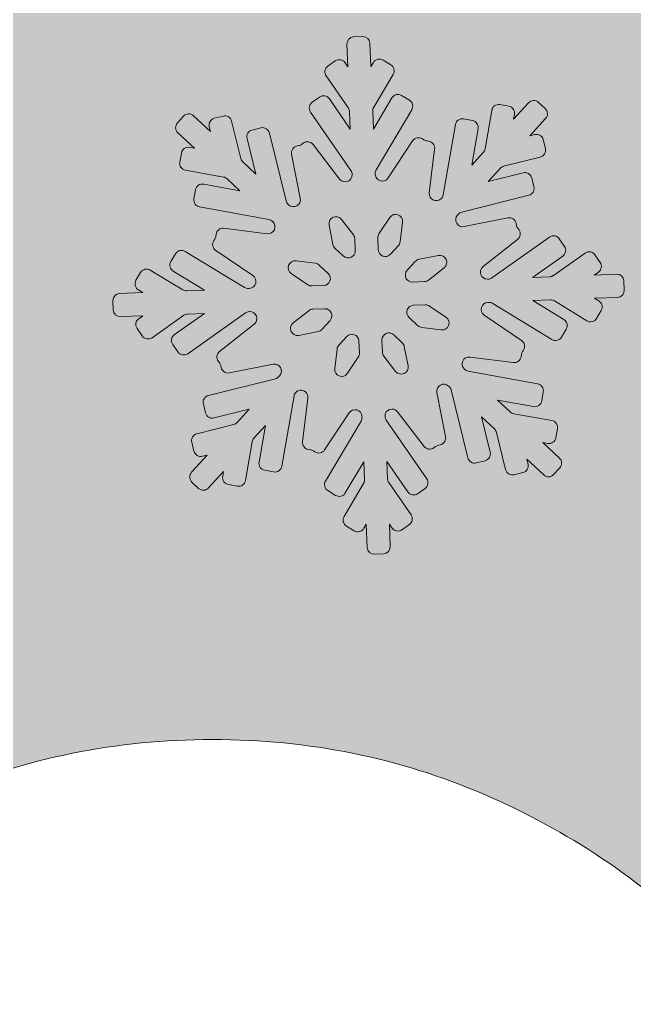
# Model space of a CAD drawing. Header units: millimetres. Extents: x 7 to 184, y -113 to -15.
# Drawn here: x 137.1 to 153.02, y -58.55 to -33.42 of the extents above; entities that cross this region are included whole.
import ezdxf

# ---------------------------------------------------------------- set-up
doc = ezdxf.new("R2010")
doc.units = ezdxf.units.MM
doc.header["$MEASUREMENT"] = 0
doc.layers.add('engraving', color=7, linetype='Continuous')
doc.layers.add('Layer 1', color=7, linetype='Continuous')

msp = doc.modelspace()

# ---------------------------------------------------------------- hatches: boundary and pattern name
at = {"layer": 'Layer 1'}
h = msp.add_hatch(color=2, dxfattribs=at)
h.dxf.hatch_style = 2
edge = h.paths.add_edge_path()
edge.add_spline(control_points=[(180.995, -53.469), (178.767, -48.299), (175.73, -43.788), (171.88, -39.938), (168.03, -36.088), (163.518, -33.05), (158.349, -30.823), (155.446, -29.574), (152.43, -28.675), (149.302, -28.126), (148.522, -26.725), (147.075, -25.741), (145.396, -25.613), (146.901, -24.497), (147.881, -22.714), (147.881, -20.697), (147.881, -17.317), (145.14, -14.576), (141.76, -14.576), (138.38, -14.576), (135.639, -17.317), (135.639, -20.697), (135.639, -22.714), (136.619, -24.497), (138.124, -25.613), (136.445, -25.741), (134.998, -26.725), (134.218, -28.126), (131.089, -28.675), (128.074, -29.574), (125.173, -30.823), (120.001, -33.05), (115.491, -36.088), (111.642, -39.938), (107.792, -43.788), (104.753, -48.299), (102.526, -53.469), (100.299, -58.64), (99.186, -64.169), (99.186, -70.057), (99.186, -75.945), (100.299, -81.476), (102.526, -86.645), (104.753, -91.817), (107.792, -96.327), (111.642, -100.176), (115.491, -104.026), (120.001, -107.066), (125.173, -109.291), (130.342, -111.517), (135.873, -112.632), (141.761, -112.632), (147.648, -112.632), (153.178, -111.517), (158.349, -109.291), (163.518, -107.066), (168.03, -104.026), (171.88, -100.176), (175.73, -96.327), (178.767, -91.817), (180.995, -86.645), (183.221, -81.476), (184.335, -75.945), (184.335, -70.057), (184.335, -64.169), (183.221, -58.64), (180.995, -53.469)], knot_values=[0, 0, 0, 0, 1, 1, 1, 2, 2, 2, 3, 3, 3, 4, 4, 4, 5, 5, 5, 6, 6, 6, 7, 7, 7, 8, 8, 8, 9, 9, 9, 10, 10, 10, 11, 11, 11, 12, 12, 12, 13, 13, 13, 14, 14, 14, 15, 15, 15, 16, 16, 16, 17, 17, 17, 18, 18, 18, 19, 19, 19, 20, 20, 20, 21, 21, 21, 22, 22, 22, 22], degree=3, periodic=1)
edge = h.paths.add_edge_path()
edge.add_spline(control_points=[(137.953, -20.697), (137.953, -18.598), (139.661, -16.89), (141.76, -16.89), (143.86, -16.89), (145.567, -18.598), (145.567, -20.697), (145.567, -22.796), (143.86, -24.504), (141.76, -24.504), (139.661, -24.504), (137.953, -22.796), (137.953, -20.697)], knot_values=[0, 0, 0, 0, 1, 1, 1, 2, 2, 2, 3, 3, 3, 4, 4, 4, 4], degree=3, periodic=1)
edge = h.paths.add_edge_path()
edge.add_spline(control_points=[(158.575, -76.964), (157.631, -79.154), (156.368, -81.06), (154.782, -82.682), (153.197, -84.307), (151.309, -85.589), (149.121, -86.532), (146.93, -87.476), (144.591, -87.947), (142.1, -87.947), (139.609, -87.947), (137.268, -87.476), (135.08, -86.532), (132.89, -85.589), (130.984, -84.307), (129.362, -82.682), (127.738, -81.06), (126.455, -79.154), (125.512, -76.964), (124.567, -74.776), (124.097, -72.435), (124.097, -69.944), (124.097, -67.453), (124.567, -65.114), (125.512, -62.924), (126.455, -60.735), (127.738, -58.847), (129.362, -57.262), (130.984, -55.677), (132.89, -54.414), (135.08, -53.469), (137.268, -52.526), (139.609, -52.053), (142.1, -52.053), (144.591, -52.053), (146.93, -52.526), (149.121, -53.469), (151.309, -54.414), (153.197, -55.677), (154.782, -57.262), (156.368, -58.847), (157.631, -60.735), (158.575, -62.924), (159.518, -65.114), (159.99, -67.453), (159.99, -69.944), (159.99, -72.435), (159.518, -74.776), (158.575, -76.964)], knot_values=[0, 0, 0, 0, 1, 1, 1, 2, 2, 2, 3, 3, 3, 4, 4, 4, 5, 5, 5, 6, 6, 6, 7, 7, 7, 8, 8, 8, 9, 9, 9, 10, 10, 10, 11, 11, 11, 12, 12, 12, 13, 13, 13, 14, 14, 14, 15, 15, 15, 16, 16, 16, 16], degree=3, periodic=1)

# ---------------------------------------------------------------- linework, layer by layer
at = {"layer": 'engraving', "lineweight": 0}
for points, knots in [([(152.746, -40.188), (152.742, -40.088), (152.657, -40.01), (152.557, -40.014), (152.557, -40.014), (151.979, -40.036), (151.979, -40.036), (151.979, -40.036), (152.086, -39.961), (152.086, -39.961), (152.168, -39.903), (152.187, -39.791), (152.131, -39.709), (152.131, -39.709), (151.996, -39.514), (151.996, -39.514), (151.939, -39.431), (151.825, -39.411), (151.742, -39.469), (151.742, -39.469), (150.923, -40.048), (150.923, -40.048), (150.894, -40.068), (150.86, -40.08), (150.825, -40.081), (150.825, -40.081), (150.383, -40.098), (150.383, -40.098), (150.383, -40.098), (151.162, -39.548), (151.162, -39.548), (151.244, -39.49), (151.264, -39.378), (151.207, -39.296), (151.207, -39.296), (151.072, -39.102), (151.072, -39.102), (151.015, -39.018), (150.901, -38.998), (150.818, -39.056), (150.818, -39.056), (149.326, -40.11), (149.326, -40.11), (149.298, -40.13), (149.264, -40.142), (149.229, -40.143), (149.229, -40.143), (149.22, -40.143), (149.22, -40.143), (149.044, -40.15), (148.962, -39.928), (149.1, -39.819), (149.1, -39.819), (149.995, -39.115), (149.995, -39.115), (150.073, -39.053), (150.088, -38.94), (150.027, -38.861), (150.027, -38.861), (149.998, -38.824), (149.998, -38.824), (149.981, -38.801), (149.969, -38.776), (149.964, -38.748), (149.964, -38.748), (149.955, -38.702), (149.955, -38.702), (149.935, -38.604), (149.84, -38.54), (149.741, -38.559), (149.741, -38.559), (148.611, -38.784), (148.611, -38.784), (148.439, -38.819), (148.323, -38.613), (148.442, -38.484), (148.442, -38.484), (148.46, -38.463), (148.46, -38.463), (148.485, -38.437), (148.516, -38.418), (148.55, -38.41), (148.55, -38.41), (150.283, -37.975), (150.283, -37.975), (150.38, -37.951), (150.439, -37.852), (150.415, -37.755), (150.415, -37.755), (150.358, -37.525), (150.358, -37.525), (150.334, -37.427), (150.235, -37.368), (150.137, -37.392), (150.137, -37.392), (149.23, -37.62), (149.23, -37.62), (149.23, -37.62), (149.543, -37.277), (149.543, -37.277), (149.567, -37.251), (149.598, -37.232), (149.633, -37.224), (149.633, -37.224), (150.582, -36.985), (150.582, -36.985), (150.679, -36.961), (150.738, -36.863), (150.714, -36.765), (150.714, -36.765), (150.657, -36.535), (150.657, -36.535), (150.633, -36.438), (150.534, -36.378), (150.437, -36.403), (150.437, -36.403), (150.313, -36.434), (150.313, -36.434), (150.313, -36.434), (150.72, -35.988), (150.72, -35.988), (150.787, -35.914), (150.782, -35.801), (150.71, -35.733), (150.71, -35.733), (150.537, -35.572), (150.537, -35.572), (150.463, -35.503), (150.347, -35.507), (150.279, -35.582), (150.279, -35.582), (149.89, -36.008), (149.89, -36.008), (149.89, -36.008), (149.913, -35.88), (149.913, -35.88), (149.93, -35.782), (149.864, -35.688), (149.766, -35.671), (149.766, -35.671), (149.536, -35.629), (149.536, -35.629), (149.437, -35.611), (149.342, -35.677), (149.325, -35.777), (149.325, -35.777), (149.151, -36.776), (149.151, -36.776), (149.145, -36.81), (149.129, -36.842), (149.106, -36.867), (149.106, -36.867), (148.808, -37.194), (148.808, -37.194), (148.808, -37.194), (148.972, -36.249), (148.972, -36.249), (148.99, -36.151), (148.924, -36.057), (148.826, -36.039), (148.826, -36.039), (148.596, -35.997), (148.596, -35.997), (148.497, -35.98), (148.402, -36.046), (148.385, -36.145), (148.385, -36.145), (148.068, -37.962), (148.068, -37.962), (148.062, -37.996), (148.047, -38.028), (148.024, -38.053), (148.024, -38.053), (148.023, -38.053), (148.023, -38.053), (147.904, -38.184), (147.688, -38.085), (147.709, -37.909), (147.709, -37.909), (147.847, -36.777), (147.847, -36.777), (147.859, -36.678), (147.788, -36.587), (147.689, -36.575), (147.689, -36.575), (147.646, -36.569), (147.646, -36.569), (147.617, -36.566), (147.59, -36.555), (147.567, -36.539), (147.567, -36.539), (147.531, -36.515), (147.531, -36.515), (147.447, -36.458), (147.333, -36.481), (147.277, -36.565), (147.277, -36.565), (146.643, -37.525), (146.643, -37.525), (146.546, -37.672), (146.317, -37.608), (146.31, -37.432), (146.31, -37.432), (146.309, -37.412), (146.309, -37.412), (146.308, -37.377), (146.316, -37.342), (146.334, -37.312), (146.334, -37.312), (147.254, -35.761), (147.254, -35.761), (147.305, -35.676), (147.277, -35.565), (147.192, -35.514), (147.192, -35.514), (146.992, -35.391), (146.992, -35.391), (146.906, -35.339), (146.793, -35.367), (146.741, -35.454), (146.741, -35.454), (146.262, -36.261), (146.262, -36.261), (146.262, -36.261), (146.244, -35.797), (146.244, -35.797), (146.242, -35.761), (146.251, -35.727), (146.269, -35.696), (146.269, -35.696), (146.774, -34.846), (146.774, -34.846), (146.824, -34.76), (146.797, -34.65), (146.712, -34.598), (146.712, -34.598), (146.511, -34.476), (146.511, -34.476), (146.425, -34.423), (146.312, -34.451), (146.261, -34.538), (146.261, -34.538), (146.197, -34.645), (146.197, -34.645), (146.197, -34.645), (146.173, -34.043), (146.173, -34.043), (146.169, -33.943), (146.084, -33.865), (145.984, -33.868), (145.984, -33.868), (145.751, -33.877), (145.751, -33.877), (145.651, -33.881), (145.572, -33.966), (145.577, -34.066), (145.577, -34.066), (145.6, -34.648), (145.6, -34.648), (145.6, -34.648), (145.529, -34.545), (145.529, -34.545), (145.472, -34.462), (145.358, -34.442), (145.275, -34.5), (145.275, -34.5), (145.084, -34.635), (145.084, -34.635), (145.002, -34.693), (144.982, -34.805), (145.039, -34.887), (145.039, -34.887), (145.615, -35.721), (145.615, -35.721), (145.635, -35.749), (145.646, -35.783), (145.647, -35.817), (145.647, -35.817), (145.665, -36.263), (145.665, -36.263), (145.665, -36.263), (145.124, -35.479), (145.124, -35.479), (145.066, -35.396), (144.952, -35.376), (144.87, -35.434), (144.87, -35.434), (144.678, -35.569), (144.678, -35.569), (144.597, -35.627), (144.577, -35.739), (144.633, -35.821), (144.633, -35.821), (145.681, -37.336), (145.681, -37.336), (145.7, -37.365), (145.711, -37.398), (145.713, -37.432), (145.713, -37.432), (145.713, -37.435), (145.713, -37.435), (145.72, -37.612), (145.496, -37.694), (145.388, -37.554), (145.388, -37.554), (144.699, -36.659), (144.699, -36.659), (144.637, -36.579), (144.522, -36.565), (144.442, -36.627), (144.442, -36.627), (144.408, -36.654), (144.408, -36.654), (144.386, -36.672), (144.36, -36.684), (144.332, -36.689), (144.332, -36.689), (144.289, -36.698), (144.289, -36.698), (144.191, -36.718), (144.127, -36.813), (144.146, -36.911), (144.146, -36.911), (144.371, -38.051), (144.371, -38.051), (144.405, -38.224), (144.197, -38.34), (144.069, -38.219), (144.069, -38.219), (144.058, -38.209), (144.058, -38.209), (144.032, -38.185), (144.014, -38.154), (144.005, -38.12), (144.005, -38.12), (143.571, -36.363), (143.571, -36.363), (143.546, -36.265), (143.448, -36.206), (143.35, -36.23), (143.35, -36.23), (143.124, -36.287), (143.124, -36.287), (143.027, -36.311), (142.968, -36.409), (142.992, -36.507), (142.992, -36.507), (143.219, -37.424), (143.219, -37.424), (143.219, -37.424), (142.883, -37.11), (142.883, -37.11), (142.857, -37.086), (142.839, -37.055), (142.83, -37.021), (142.83, -37.021), (142.592, -36.057), (142.592, -36.057), (142.568, -35.96), (142.469, -35.9), (142.371, -35.925), (142.371, -35.925), (142.145, -35.981), (142.145, -35.981), (142.048, -36.006), (141.989, -36.104), (142.013, -36.201), (142.013, -36.201), (142.044, -36.326), (142.044, -36.326), (142.044, -36.326), (141.607, -35.918), (141.607, -35.918), (141.534, -35.849), (141.417, -35.853), (141.349, -35.928), (141.349, -35.928), (141.191, -36.102), (141.191, -36.102), (141.124, -36.175), (141.128, -36.289), (141.201, -36.357), (141.201, -36.357), (141.628, -36.756), (141.628, -36.756), (141.628, -36.756), (141.503, -36.734), (141.503, -36.734), (141.404, -36.716), (141.309, -36.782), (141.292, -36.881), (141.292, -36.881), (141.251, -37.115), (141.251, -37.115), (141.234, -37.213), (141.299, -37.307), (141.398, -37.325), (141.398, -37.325), (142.384, -37.503), (142.384, -37.503), (142.419, -37.509), (142.45, -37.525), (142.476, -37.549), (142.476, -37.549), (142.803, -37.855), (142.803, -37.855), (142.803, -37.855), (141.87, -37.686), (141.87, -37.686), (141.77, -37.668), (141.676, -37.734), (141.658, -37.833), (141.658, -37.833), (141.618, -38.067), (141.618, -38.067), (141.6, -38.165), (141.666, -38.259), (141.764, -38.277), (141.764, -38.277), (143.559, -38.602), (143.559, -38.602), (143.593, -38.608), (143.625, -38.624), (143.651, -38.648), (143.651, -38.648), (143.659, -38.656), (143.659, -38.656), (143.788, -38.776), (143.687, -38.991), (143.512, -38.969), (143.512, -38.969), (142.394, -38.826), (142.394, -38.826), (142.294, -38.814), (142.203, -38.885), (142.191, -38.985), (142.191, -38.985), (142.185, -39.03), (142.185, -39.03), (142.182, -39.058), (142.172, -39.085), (142.156, -39.109), (142.156, -39.109), (142.131, -39.147), (142.131, -39.147), (142.076, -39.23), (142.098, -39.342), (142.181, -39.398), (142.181, -39.398), (143.144, -40.051), (143.144, -40.051), (143.289, -40.149), (143.224, -40.376), (143.049, -40.383), (143.049, -40.383), (143.026, -40.384), (143.026, -40.384), (142.991, -40.385), (142.955, -40.376), (142.925, -40.357), (142.925, -40.357), (141.393, -39.424), (141.393, -39.424), (141.307, -39.372), (141.194, -39.4), (141.142, -39.487), (141.142, -39.487), (141.022, -39.69), (141.022, -39.69), (140.971, -39.775), (140.999, -39.886), (141.084, -39.937), (141.084, -39.937), (141.889, -40.428), (141.889, -40.428), (141.889, -40.428), (141.43, -40.446), (141.43, -40.446), (141.394, -40.447), (141.359, -40.438), (141.329, -40.419), (141.329, -40.419), (140.489, -39.908), (140.489, -39.908), (140.403, -39.855), (140.29, -39.884), (140.239, -39.97), (140.239, -39.97), (140.118, -40.173), (140.118, -40.173), (140.068, -40.259), (140.095, -40.369), (140.18, -40.421), (140.18, -40.421), (140.292, -40.49), (140.292, -40.49), (140.292, -40.49), (139.695, -40.513), (139.695, -40.513), (139.595, -40.517), (139.517, -40.601), (139.521, -40.702), (139.521, -40.702), (139.53, -40.939), (139.53, -40.939), (139.534, -41.039), (139.619, -41.117), (139.719, -41.113), (139.719, -41.113), (140.297, -41.091), (140.297, -41.091), (140.297, -41.091), (140.19, -41.166), (140.19, -41.166), (140.109, -41.224), (140.089, -41.336), (140.145, -41.418), (140.145, -41.418), (140.28, -41.613), (140.28, -41.613), (140.337, -41.696), (140.452, -41.716), (140.534, -41.658), (140.534, -41.658), (141.354, -41.079), (141.354, -41.079), (141.382, -41.059), (141.416, -41.047), (141.451, -41.046), (141.451, -41.046), (141.894, -41.029), (141.894, -41.029), (141.894, -41.029), (141.114, -41.579), (141.114, -41.579), (141.033, -41.637), (141.013, -41.749), (141.069, -41.831), (141.069, -41.831), (141.204, -42.026), (141.204, -42.026), (141.261, -42.109), (141.375, -42.129), (141.458, -42.071), (141.458, -42.071), (142.95, -41.017), (142.95, -41.017), (142.979, -40.997), (143.012, -40.985), (143.048, -40.984), (143.048, -40.984), (143.056, -40.984), (143.056, -40.984), (143.232, -40.977), (143.314, -41.199), (143.176, -41.308), (143.176, -41.308), (142.281, -42.013), (142.281, -42.013), (142.203, -42.074), (142.189, -42.187), (142.249, -42.266), (142.249, -42.266), (142.278, -42.303), (142.278, -42.303), (142.295, -42.326), (142.307, -42.351), (142.312, -42.379), (142.312, -42.379), (142.321, -42.425), (142.321, -42.425), (142.341, -42.523), (142.437, -42.587), (142.535, -42.568), (142.535, -42.568), (143.665, -42.343), (143.665, -42.343), (143.837, -42.308), (143.953, -42.514), (143.835, -42.643), (143.835, -42.643), (143.816, -42.664), (143.816, -42.664), (143.792, -42.69), (143.76, -42.709), (143.726, -42.718), (143.726, -42.718), (141.993, -43.152), (141.993, -43.152), (141.896, -43.177), (141.837, -43.275), (141.861, -43.372), (141.861, -43.372), (141.918, -43.602), (141.918, -43.602), (141.942, -43.7), (142.041, -43.759), (142.139, -43.735), (142.139, -43.735), (143.046, -43.507), (143.046, -43.507), (143.046, -43.507), (142.733, -43.85), (142.733, -43.85), (142.709, -43.876), (142.678, -43.895), (142.643, -43.904), (142.643, -43.904), (141.694, -44.142), (141.694, -44.142), (141.597, -44.166), (141.538, -44.265), (141.562, -44.362), (141.562, -44.362), (141.619, -44.592), (141.619, -44.592), (141.643, -44.69), (141.742, -44.749), (141.839, -44.725), (141.839, -44.725), (141.963, -44.694), (141.963, -44.694), (141.963, -44.694), (141.556, -45.139), (141.556, -45.139), (141.489, -45.213), (141.494, -45.327), (141.567, -45.394), (141.567, -45.394), (141.739, -45.555), (141.739, -45.555), (141.813, -45.624), (141.929, -45.62), (141.997, -45.545), (141.997, -45.545), (142.386, -45.119), (142.386, -45.119), (142.386, -45.119), (142.364, -45.247), (142.364, -45.247), (142.346, -45.345), (142.412, -45.439), (142.51, -45.457), (142.51, -45.457), (142.74, -45.498), (142.74, -45.498), (142.839, -45.516), (142.934, -45.45), (142.951, -45.351), (142.951, -45.351), (143.125, -44.351), (143.125, -44.351), (143.131, -44.317), (143.147, -44.285), (143.17, -44.26), (143.17, -44.26), (143.468, -43.933), (143.468, -43.933), (143.468, -43.933), (143.304, -44.878), (143.304, -44.878), (143.287, -44.976), (143.352, -45.07), (143.45, -45.088), (143.45, -45.088), (143.68, -45.13), (143.68, -45.13), (143.779, -45.148), (143.874, -45.081), (143.891, -44.982), (143.891, -44.982), (144.208, -43.165), (144.208, -43.165), (144.214, -43.131), (144.229, -43.099), (144.253, -43.074), (144.253, -43.074), (144.253, -43.074), (144.253, -43.074), (144.372, -42.943), (144.588, -43.043), (144.567, -43.218), (144.567, -43.218), (144.43, -44.35), (144.43, -44.35), (144.417, -44.449), (144.488, -44.54), (144.587, -44.552), (144.587, -44.552), (144.63, -44.558), (144.63, -44.558), (144.659, -44.561), (144.686, -44.572), (144.709, -44.588), (144.709, -44.588), (144.745, -44.612), (144.745, -44.612), (144.829, -44.669), (144.943, -44.646), (144.999, -44.562), (144.999, -44.562), (145.633, -43.602), (145.633, -43.602), (145.73, -43.455), (145.959, -43.519), (145.966, -43.695), (145.966, -43.695), (145.967, -43.715), (145.967, -43.715), (145.968, -43.75), (145.96, -43.785), (145.942, -43.815), (145.942, -43.815), (145.022, -45.366), (145.022, -45.366), (144.971, -45.451), (144.999, -45.562), (145.084, -45.614), (145.084, -45.614), (145.284, -45.736), (145.284, -45.736), (145.371, -45.788), (145.483, -45.76), (145.535, -45.673), (145.535, -45.673), (146.014, -44.866), (146.014, -44.866), (146.014, -44.866), (146.032, -45.331), (146.032, -45.331), (146.034, -45.366), (146.025, -45.4), (146.007, -45.431), (146.007, -45.431), (145.502, -46.282), (145.502, -46.282), (145.452, -46.367), (145.479, -46.478), (145.564, -46.529), (145.564, -46.529), (145.765, -46.652), (145.765, -46.652), (145.851, -46.704), (145.964, -46.676), (146.015, -46.589), (146.015, -46.589), (146.079, -46.482), (146.079, -46.482), (146.079, -46.482), (146.103, -47.084), (146.103, -47.084), (146.107, -47.185), (146.192, -47.263), (146.292, -47.259), (146.292, -47.259), (146.525, -47.25), (146.525, -47.25), (146.625, -47.246), (146.704, -47.161), (146.7, -47.061), (146.7, -47.061), (146.676, -46.479), (146.676, -46.479), (146.676, -46.479), (146.747, -46.582), (146.747, -46.582), (146.804, -46.665), (146.919, -46.685), (147.001, -46.627), (147.001, -46.627), (147.192, -46.492), (147.192, -46.492), (147.274, -46.434), (147.294, -46.322), (147.237, -46.24), (147.237, -46.24), (146.661, -45.406), (146.661, -45.406), (146.641, -45.378), (146.63, -45.345), (146.629, -45.31), (146.629, -45.31), (146.611, -44.864), (146.611, -44.864), (146.611, -44.864), (147.152, -45.648), (147.152, -45.648), (147.21, -45.731), (147.324, -45.751), (147.407, -45.693), (147.407, -45.693), (147.598, -45.558), (147.598, -45.558), (147.679, -45.5), (147.699, -45.388), (147.643, -45.306), (147.643, -45.306), (146.595, -43.791), (146.595, -43.791), (146.576, -43.762), (146.565, -43.729), (146.563, -43.695), (146.563, -43.695), (146.563, -43.692), (146.563, -43.692), (146.556, -43.515), (146.781, -43.433), (146.889, -43.574), (146.889, -43.574), (147.577, -44.468), (147.577, -44.468), (147.639, -44.548), (147.754, -44.563), (147.834, -44.5), (147.834, -44.5), (147.868, -44.473), (147.868, -44.473), (147.89, -44.456), (147.917, -44.443), (147.945, -44.438), (147.945, -44.438), (147.987, -44.429), (147.987, -44.429), (148.085, -44.41), (148.149, -44.314), (148.13, -44.216), (148.13, -44.216), (147.905, -43.076), (147.905, -43.076), (147.871, -42.903), (148.079, -42.787), (148.207, -42.908), (148.207, -42.908), (148.219, -42.918), (148.219, -42.918), (148.244, -42.942), (148.262, -42.973), (148.271, -43.007), (148.271, -43.007), (148.705, -44.764), (148.705, -44.764), (148.73, -44.862), (148.828, -44.921), (148.926, -44.897), (148.926, -44.897), (149.152, -44.84), (149.152, -44.84), (149.249, -44.816), (149.308, -44.718), (149.284, -44.62), (149.284, -44.62), (149.057, -43.703), (149.057, -43.703), (149.057, -43.703), (149.393, -44.017), (149.393, -44.017), (149.419, -44.041), (149.437, -44.072), (149.446, -44.106), (149.446, -44.106), (149.684, -45.07), (149.684, -45.07), (149.708, -45.168), (149.807, -45.227), (149.905, -45.203), (149.905, -45.203), (150.131, -45.146), (150.131, -45.146), (150.228, -45.121), (150.287, -45.023), (150.263, -44.926), (150.263, -44.926), (150.232, -44.801), (150.232, -44.801), (150.232, -44.801), (150.669, -45.209), (150.669, -45.209), (150.743, -45.278), (150.859, -45.274), (150.927, -45.199), (150.927, -45.199), (151.085, -45.025), (151.085, -45.025), (151.153, -44.952), (151.148, -44.838), (151.075, -44.77), (151.075, -44.77), (150.649, -44.371), (150.649, -44.371), (150.649, -44.371), (150.773, -44.394), (150.773, -44.394), (150.872, -44.412), (150.967, -44.345), (150.984, -44.246), (150.984, -44.246), (151.025, -44.012), (151.025, -44.012), (151.042, -43.914), (150.977, -43.82), (150.878, -43.802), (150.878, -43.802), (149.892, -43.624), (149.892, -43.624), (149.858, -43.618), (149.826, -43.602), (149.8, -43.578), (149.8, -43.578), (149.474, -43.273), (149.474, -43.273), (149.474, -43.273), (150.407, -43.441), (150.407, -43.441), (150.506, -43.459), (150.601, -43.393), (150.618, -43.294), (150.618, -43.294), (150.659, -43.06), (150.659, -43.06), (150.676, -42.962), (150.61, -42.868), (150.512, -42.85), (150.512, -42.85), (148.717, -42.526), (148.717, -42.526), (148.683, -42.519), (148.651, -42.503), (148.625, -42.48), (148.625, -42.48), (148.617, -42.472), (148.617, -42.472), (148.488, -42.351), (148.589, -42.136), (148.764, -42.159), (148.764, -42.159), (149.882, -42.301), (149.882, -42.301), (149.982, -42.313), (150.073, -42.242), (150.085, -42.143), (150.085, -42.143), (150.091, -42.097), (150.091, -42.097), (150.094, -42.069), (150.104, -42.042), (150.12, -42.019), (150.12, -42.019), (150.145, -41.98), (150.145, -41.98), (150.2, -41.897), (150.178, -41.785), (150.096, -41.729), (150.096, -41.729), (149.132, -41.076), (149.132, -41.076), (148.987, -40.978), (149.052, -40.751), (149.227, -40.744), (149.227, -40.744), (149.25, -40.744), (149.25, -40.744), (149.285, -40.742), (149.321, -40.751), (149.351, -40.77), (149.351, -40.77), (150.883, -41.703), (150.883, -41.703), (150.969, -41.756), (151.082, -41.728), (151.134, -41.641), (151.134, -41.641), (151.254, -41.438), (151.254, -41.438), (151.305, -41.352), (151.277, -41.242), (151.192, -41.19), (151.192, -41.19), (150.388, -40.699), (150.388, -40.699), (150.388, -40.699), (150.846, -40.682), (150.846, -40.682), (150.882, -40.68), (150.917, -40.689), (150.948, -40.708), (150.948, -40.708), (151.787, -41.219), (151.787, -41.219), (151.873, -41.272), (151.986, -41.244), (152.037, -41.157), (152.037, -41.157), (152.158, -40.954), (152.158, -40.954), (152.209, -40.868), (152.181, -40.758), (152.096, -40.706), (152.096, -40.706), (151.984, -40.638), (151.984, -40.638), (151.984, -40.638), (152.581, -40.614), (152.581, -40.614), (152.681, -40.61), (152.759, -40.526), (152.755, -40.426), (152.755, -40.426), (152.746, -40.188), (152.746, -40.188)], [0, 0, 0, 0, 1, 1, 1, 2, 2, 2, 3, 3, 3, 4, 4, 4, 5, 5, 5, 6, 6, 6, 7, 7, 7, 8, 8, 8, 9, 9, 9, 10, 10, 10, 11, 11, 11, 12, 12, 12, 13, 13, 13, 14, 14, 14, 15, 15, 15, 16, 16, 16, 17, 17, 17, 18, 18, 18, 19, 19, 19, 20, 20, 20, 21, 21, 21, 22, 22, 22, 23, 23, 23, 24, 24, 24, 25, 25, 25, 26, 26, 26, 27, 27, 27, 28, 28, 28, 29, 29, 29, 30, 30, 30, 31, 31, 31, 32, 32, 32, 33, 33, 33, 34, 34, 34, 35, 35, 35, 36, 36, 36, 37, 37, 37, 38, 38, 38, 39, 39, 39, 40, 40, 40, 41, 41, 41, 42, 42, 42, 43, 43, 43, 44, 44, 44, 45, 45, 45, 46, 46, 46, 47, 47, 47, 48, 48, 48, 49, 49, 49, 50, 50, 50, 51, 51, 51, 52, 52, 52, 53, 53, 53, 54, 54, 54, 55, 55, 55, 56, 56, 56, 57, 57, 57, 58, 58, 58, 59, 59, 59, 60, 60, 60, 61, 61, 61, 62, 62, 62, 63, 63, 63, 64, 64, 64, 65, 65, 65, 66, 66, 66, 67, 67, 67, 68, 68, 68, 69, 69, 69, 70, 70, 70, 71, 71, 71, 72, 72, 72, 73, 73, 73, 74, 74, 74, 75, 75, 75, 76, 76, 76, 77, 77, 77, 78, 78, 78, 79, 79, 79, 80, 80, 80, 81, 81, 81, 82, 82, 82, 83, 83, 83, 84, 84, 84, 85, 85, 85, 86, 86, 86, 87, 87, 87, 88, 88, 88, 89, 89, 89, 90, 90, 90, 91, 91, 91, 92, 92, 92, 93, 93, 93, 94, 94, 94, 95, 95, 95, 96, 96, 96, 97, 97, 97, 98, 98, 98, 99, 99, 99, 100, 100, 100, 101, 101, 101, 102, 102, 102, 103, 103, 103, 104, 104, 104, 105, 105, 105, 106, 106, 106, 107, 107, 107, 108, 108, 108, 109, 109, 109, 110, 110, 110, 111, 111, 111, 112, 112, 112, 113, 113, 113, 114, 114, 114, 115, 115, 115, 116, 116, 116, 117, 117, 117, 118, 118, 118, 119, 119, 119, 120, 120, 120, 121, 121, 121, 122, 122, 122, 123, 123, 123, 124, 124, 124, 125, 125, 125, 126, 126, 126, 127, 127, 127, 128, 128, 128, 129, 129, 129, 130, 130, 130, 131, 131, 131, 132, 132, 132, 133, 133, 133, 134, 134, 134, 135, 135, 135, 136, 136, 136, 137, 137, 137, 138, 138, 138, 139, 139, 139, 140, 140, 140, 141, 141, 141, 142, 142, 142, 143, 143, 143, 144, 144, 144, 145, 145, 145, 146, 146, 146, 147, 147, 147, 148, 148, 148, 149, 149, 149, 150, 150, 150, 151, 151, 151, 152, 152, 152, 153, 153, 153, 154, 154, 154, 155, 155, 155, 156, 156, 156, 157, 157, 157, 158, 158, 158, 159, 159, 159, 160, 160, 160, 161, 161, 161, 162, 162, 162, 163, 163, 163, 164, 164, 164, 165, 165, 165, 166, 166, 166, 167, 167, 167, 168, 168, 168, 169, 169, 169, 170, 170, 170, 171, 171, 171, 172, 172, 172, 173, 173, 173, 174, 174, 174, 175, 175, 175, 176, 176, 176, 177, 177, 177, 178, 178, 178, 179, 179, 179, 180, 180, 180, 181, 181, 181, 182, 182, 182, 183, 183, 183, 184, 184, 184, 185, 185, 185, 186, 186, 186, 187, 187, 187, 188, 188, 188, 189, 189, 189, 190, 190, 190, 191, 191, 191, 192, 192, 192, 193, 193, 193, 194, 194, 194, 195, 195, 195, 196, 196, 196, 197, 197, 197, 198, 198, 198, 199, 199, 199, 200, 200, 200, 201, 201, 201, 202, 202, 202, 203, 203, 203, 204, 204, 204, 205, 205, 205, 206, 206, 206, 207, 207, 207, 208, 208, 208, 209, 209, 209, 210, 210, 210, 211, 211, 211, 212, 212, 212, 213, 213, 213, 214, 214, 214, 215, 215, 215, 216, 216, 216, 217, 217, 217, 218, 218, 218, 219, 219, 219, 220, 220, 220, 221, 221, 221, 222, 222, 222, 223, 223, 223, 224, 224, 224, 225, 225, 225, 226, 226, 226, 227, 227, 227, 228, 228, 228, 229, 229, 229, 230, 230, 230, 231, 231, 231, 232, 232, 232, 233, 233, 233, 234, 234, 234, 235, 235, 235, 236, 236, 236, 237, 237, 237, 238, 238, 238, 239, 239, 239, 240, 240, 240, 241, 241, 241, 242, 242, 242, 243, 243, 243, 244, 244, 244, 245, 245, 245, 246, 246, 246, 247, 247, 247, 248, 248, 248, 249, 249, 249, 250, 250, 250, 251, 251, 251, 252, 252, 252, 253, 253, 253, 254, 254, 254, 255, 255, 255, 256, 256, 256, 257, 257, 257, 258, 258, 258, 259, 259, 259, 260, 260, 260, 261, 261, 261, 262, 262, 262, 263, 263, 263, 264, 264, 264, 265, 265, 265, 266, 266, 266, 267, 267, 267, 268, 268, 268, 269, 269, 269, 270, 270, 270, 271, 271, 271, 272, 272, 272, 273, 273, 273, 274, 274, 274, 275, 275, 275, 276, 276, 276, 277, 277, 277, 278, 278, 278, 279, 279, 279, 280, 280, 280, 281, 281, 281, 282, 282, 282, 283, 283, 283, 284, 284, 284, 285, 285, 285, 286, 286, 286, 287, 287, 287, 288, 288, 288, 289, 289, 289, 290, 290, 290, 291, 291, 291, 292, 292, 292, 293, 293, 293, 294, 294, 294, 295, 295, 295, 296, 296, 296, 297, 297, 297, 298, 298, 298, 299, 299, 299, 300, 300, 300, 301, 301, 301, 302, 302, 302, 303, 303, 303, 304, 304, 304, 305, 305, 305, 306, 306, 306, 307, 307, 307, 308, 308, 308, 309, 309, 309, 310, 310, 310, 311, 311, 311, 312, 312, 312, 313, 313, 313, 314, 314, 314, 315, 315, 315, 316, 316, 316, 317, 317, 317, 318, 318, 318, 319, 319, 319, 320, 320, 320, 321, 321, 321, 322, 322, 322, 323, 323, 323, 324, 324, 324, 325, 325, 325, 326, 326, 326, 327, 327, 327, 328, 328, 328, 329, 329, 329, 330, 330, 330, 331, 331, 331, 332, 332, 332, 333, 333, 333, 334, 334, 334, 335, 335, 335, 336, 336, 336, 336]), ([(146.389, -39.384), (146.389, -39.384), (146.376, -39.076), (146.376, -39.076), (146.375, -39.038), (146.385, -39.001), (146.406, -38.969), (146.406, -38.969), (146.683, -38.55), (146.683, -38.55), (146.789, -38.39), (147.038, -38.482), (147.015, -38.672), (147.015, -38.672), (146.954, -39.176), (146.954, -39.176), (146.949, -39.213), (146.933, -39.248), (146.908, -39.276), (146.908, -39.276), (146.705, -39.499), (146.705, -39.499), (146.595, -39.619), (146.395, -39.546), (146.389, -39.384)], [0, 0, 0, 0, 1, 1, 1, 2, 2, 2, 3, 3, 3, 4, 4, 4, 5, 5, 5, 6, 6, 6, 7, 7, 7, 8, 8, 8, 8]), ([(145.438, -38.599), (145.438, -38.599), (145.743, -38.994), (145.743, -38.994), (145.765, -39.024), (145.779, -39.06), (145.78, -39.098), (145.78, -39.098), (145.793, -39.405), (145.793, -39.405), (145.799, -39.568), (145.606, -39.656), (145.487, -39.545), (145.487, -39.545), (145.268, -39.341), (145.268, -39.341), (145.24, -39.315), (145.221, -39.28), (145.214, -39.243), (145.214, -39.243), (145.116, -38.745), (145.116, -38.745), (145.079, -38.556), (145.321, -38.447), (145.438, -38.599)], [0, 0, 0, 0, 1, 1, 1, 2, 2, 2, 3, 3, 3, 4, 4, 4, 5, 5, 5, 6, 6, 6, 7, 7, 7, 8, 8, 8, 8]), ([(144.562, -40.289), (144.562, -40.289), (144.136, -40), (144.136, -40), (143.978, -39.892), (144.071, -39.645), (144.261, -39.669), (144.261, -39.669), (144.761, -39.733), (144.761, -39.733), (144.799, -39.737), (144.834, -39.754), (144.862, -39.78), (144.862, -39.78), (145.091, -39.994), (145.091, -39.994), (145.209, -40.104), (145.135, -40.302), (144.974, -40.308), (144.974, -40.308), (144.671, -40.32), (144.671, -40.32), (144.632, -40.321), (144.594, -40.31), (144.562, -40.289)], [0, 0, 0, 0, 1, 1, 1, 2, 2, 2, 3, 3, 3, 4, 4, 4, 5, 5, 5, 6, 6, 6, 7, 7, 7, 8, 8, 8, 8]), ([(147.136, -39.915), (147.136, -39.915), (147.345, -39.685), (147.345, -39.685), (147.371, -39.657), (147.406, -39.637), (147.444, -39.63), (147.444, -39.63), (147.943, -39.53), (147.943, -39.53), (148.13, -39.493), (148.241, -39.733), (148.091, -39.851), (148.091, -39.851), (147.688, -40.168), (147.688, -40.168), (147.658, -40.192), (147.621, -40.205), (147.583, -40.207), (147.583, -40.207), (147.277, -40.219), (147.277, -40.219), (147.116, -40.225), (147.027, -40.034), (147.136, -39.915)], [0, 0, 0, 0, 1, 1, 1, 2, 2, 2, 3, 3, 3, 4, 4, 4, 5, 5, 5, 6, 6, 6, 7, 7, 7, 8, 8, 8, 8]), ([(145.14, -41.212), (145.14, -41.212), (144.931, -41.442), (144.931, -41.442), (144.905, -41.47), (144.87, -41.49), (144.832, -41.497), (144.832, -41.497), (144.333, -41.597), (144.333, -41.597), (144.146, -41.634), (144.035, -41.394), (144.186, -41.276), (144.186, -41.276), (144.588, -40.959), (144.588, -40.959), (144.618, -40.935), (144.655, -40.922), (144.693, -40.92), (144.693, -40.92), (144.999, -40.908), (144.999, -40.908), (145.16, -40.902), (145.249, -41.093), (145.14, -41.212)], [0, 0, 0, 0, 1, 1, 1, 2, 2, 2, 3, 3, 3, 4, 4, 4, 5, 5, 5, 6, 6, 6, 7, 7, 7, 8, 8, 8, 8]), ([(147.714, -40.838), (147.714, -40.838), (148.14, -41.127), (148.14, -41.127), (148.298, -41.235), (148.205, -41.482), (148.015, -41.458), (148.015, -41.458), (147.515, -41.394), (147.515, -41.394), (147.477, -41.39), (147.442, -41.373), (147.414, -41.347), (147.414, -41.347), (147.185, -41.133), (147.185, -41.133), (147.068, -41.023), (147.141, -40.825), (147.302, -40.819), (147.302, -40.819), (147.605, -40.807), (147.605, -40.807), (147.644, -40.806), (147.682, -40.817), (147.714, -40.838)], [0, 0, 0, 0, 1, 1, 1, 2, 2, 2, 3, 3, 3, 4, 4, 4, 5, 5, 5, 6, 6, 6, 7, 7, 7, 8, 8, 8, 8]), ([(145.887, -41.744), (145.887, -41.744), (145.9, -42.051), (145.9, -42.051), (145.901, -42.089), (145.891, -42.127), (145.87, -42.158), (145.87, -42.158), (145.593, -42.577), (145.593, -42.577), (145.487, -42.737), (145.238, -42.646), (145.261, -42.455), (145.261, -42.455), (145.322, -41.952), (145.322, -41.952), (145.327, -41.914), (145.343, -41.879), (145.369, -41.851), (145.369, -41.851), (145.572, -41.629), (145.572, -41.629), (145.681, -41.509), (145.881, -41.582), (145.887, -41.744)], [0, 0, 0, 0, 1, 1, 1, 2, 2, 2, 3, 3, 3, 4, 4, 4, 5, 5, 5, 6, 6, 6, 7, 7, 7, 8, 8, 8, 8]), ([(146.838, -42.528), (146.838, -42.528), (146.534, -42.133), (146.534, -42.133), (146.511, -42.103), (146.497, -42.067), (146.496, -42.029), (146.496, -42.029), (146.483, -41.722), (146.483, -41.722), (146.477, -41.56), (146.67, -41.471), (146.789, -41.582), (146.789, -41.582), (147.008, -41.787), (147.008, -41.787), (147.036, -41.813), (147.055, -41.847), (147.062, -41.884), (147.062, -41.884), (147.16, -42.382), (147.16, -42.382), (147.198, -42.571), (146.955, -42.681), (146.838, -42.528)], [0, 0, 0, 0, 1, 1, 1, 2, 2, 2, 3, 3, 3, 4, 4, 4, 5, 5, 5, 6, 6, 6, 7, 7, 7, 8, 8, 8, 8])]:
    msp.add_open_spline(points, degree=3, knots=knots, dxfattribs=at)
at = {"layer": 'Layer 1', "lineweight": 0}
for points, knots in [([(180.995, -53.469), (178.767, -48.299), (175.73, -43.788), (171.88, -39.938), (168.03, -36.088), (163.518, -33.05), (158.349, -30.823), (155.446, -29.574), (152.43, -28.675), (149.302, -28.126), (148.522, -26.725), (147.075, -25.741), (145.396, -25.613), (146.901, -24.497), (147.881, -22.714), (147.881, -20.697), (147.881, -17.317), (145.14, -14.576), (141.76, -14.576), (138.38, -14.576), (135.639, -17.317), (135.639, -20.697), (135.639, -22.714), (136.619, -24.497), (138.124, -25.613), (136.445, -25.741), (134.998, -26.725), (134.218, -28.126), (131.089, -28.675), (128.074, -29.574), (125.173, -30.823), (120.001, -33.05), (115.491, -36.088), (111.642, -39.938), (107.792, -43.788), (104.753, -48.299), (102.526, -53.469), (100.299, -58.64), (99.186, -64.169), (99.186, -70.057), (99.186, -75.945), (100.299, -81.476), (102.526, -86.645), (104.753, -91.817), (107.792, -96.327), (111.642, -100.176), (115.491, -104.026), (120.001, -107.066), (125.173, -109.291), (130.342, -111.517), (135.873, -112.632), (141.761, -112.632), (147.648, -112.632), (153.178, -111.517), (158.349, -109.291), (163.518, -107.066), (168.03, -104.026), (171.88, -100.176), (175.73, -96.327), (178.767, -91.817), (180.995, -86.645), (183.221, -81.476), (184.335, -75.945), (184.335, -70.057), (184.335, -64.169), (183.221, -58.64), (180.995, -53.469)], [0, 0, 0, 0, 1, 1, 1, 2, 2, 2, 3, 3, 3, 4, 4, 4, 5, 5, 5, 6, 6, 6, 7, 7, 7, 8, 8, 8, 9, 9, 9, 10, 10, 10, 11, 11, 11, 12, 12, 12, 13, 13, 13, 14, 14, 14, 15, 15, 15, 16, 16, 16, 17, 17, 17, 18, 18, 18, 19, 19, 19, 20, 20, 20, 21, 21, 21, 22, 22, 22, 22]), ([(158.575, -76.964), (157.631, -79.154), (156.368, -81.06), (154.782, -82.682), (153.197, -84.307), (151.309, -85.589), (149.121, -86.532), (146.93, -87.476), (144.591, -87.947), (142.1, -87.947), (139.609, -87.947), (137.268, -87.476), (135.08, -86.532), (132.89, -85.589), (130.984, -84.307), (129.362, -82.682), (127.738, -81.06), (126.455, -79.154), (125.512, -76.964), (124.567, -74.776), (124.097, -72.435), (124.097, -69.944), (124.097, -67.453), (124.567, -65.114), (125.512, -62.924), (126.455, -60.735), (127.738, -58.847), (129.362, -57.262), (130.984, -55.677), (132.89, -54.414), (135.08, -53.469), (137.268, -52.526), (139.609, -52.053), (142.1, -52.053), (144.591, -52.053), (146.93, -52.526), (149.121, -53.469), (151.309, -54.414), (153.197, -55.677), (154.782, -57.262), (156.368, -58.847), (157.631, -60.735), (158.575, -62.924), (159.518, -65.114), (159.99, -67.453), (159.99, -69.944), (159.99, -72.435), (159.518, -74.776), (158.575, -76.964)], [0, 0, 0, 0, 1, 1, 1, 2, 2, 2, 3, 3, 3, 4, 4, 4, 5, 5, 5, 6, 6, 6, 7, 7, 7, 8, 8, 8, 9, 9, 9, 10, 10, 10, 11, 11, 11, 12, 12, 12, 13, 13, 13, 14, 14, 14, 15, 15, 15, 16, 16, 16, 16])]:
    msp.add_open_spline(points, degree=3, knots=knots, dxfattribs=at)

doc.saveas('drawing.dxf')
